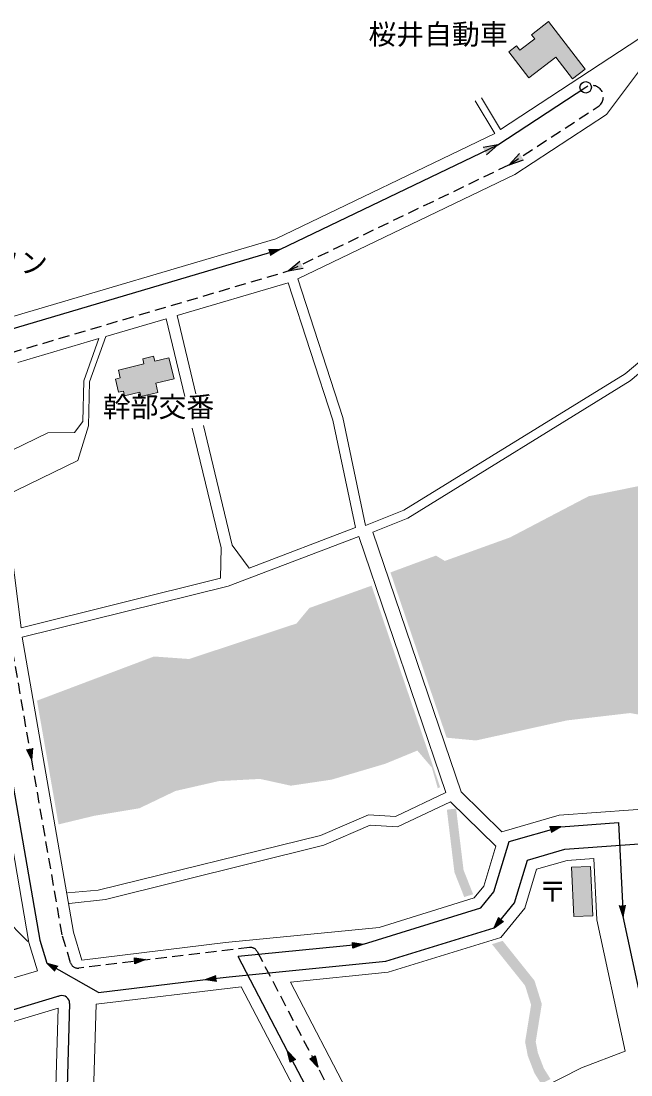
# Model space of a CAD drawing. Units: millimetres on the paper. Extents: x -210 to 208, y -143 to 132.
# Drawn here: x -76.4 to -10.6, y -35 to 78.6 of the extents above; entities that cross this region are included whole.
import ezdxf
from ezdxf.enums import TextEntityAlignment as Align

# ---------------------------------------------------------------- set-up
doc = ezdxf.new("R2010")
doc.units = ezdxf.units.MM
doc.linetypes.add('DASHED1', pattern=[1.8, 1.2, -0.6])
for name, color, linetype, lineweight in [('1-0_道路', 7, 'Continuous', 9), ('1-1_川', 254, 'Continuous', 9), ('1-2_建物', 254, 'Continuous', 9), ('1-4_行程1', 6, 'Continuous', 25)]:
    doc.layers.add(name, color=color, linetype=linetype, lineweight=lineweight)
doc.styles.add('ＭＳ 明朝', font='')
doc.styles.get('ＭＳ 明朝').set_extended_font_data('MS Mincho')

msp = doc.modelspace()

# ---------------------------------------------------------------- linework, layer by layer
at = {"layer": '1-0_道路'}
for p, q in [((-24.691, 66.945), (-8.641, 77.46)), ((-25.288, 66.508), (-27.414, 70.035)), ((-24.691, 66.945), (-26.746, 70.356)), ((-48.88, 55.155), (-25.288, 66.508)), ((-46.536, 50.823), (-23.126, 62.089)), ((-79.662, 46.073), (-48.88, 55.155)), ((-59.543, 46.879), (-47.564, 50.414)), ((-42.748, 35.615), (-47.564, 50.414)), ((-41.679, 35.901), (-46.536, 50.823)), ((-59.543, 46.879), (-57.518, 38.427)), ((-67.223, 44.613), (-60.725, 46.531)), ((-60.725, 46.531), (-58.714, 38.141)), ((-67.223, 44.613), (-68.962, 39.718)), ((-68.962, 39.718), (-69.071, 34.995)), ((-40.306, 24.014), (-42.748, 35.615)), ((-41.679, 35.901), (-39.225, 24.241)), ((-73.481, 34.248), (-78.693, 31.707)), ((-70.606, 34.272), (-73.481, 34.248)), ((-69.088, 34.975), (-70.252, 31.26)), ((-57.901, 34.749), (-54.806, 21.833)), ((-78.145, 27.414), (-70.252, 31.26)), ((-39.225, 24.241), (-35.097, 25.887)), ((-51.785, 19.655), (-40.306, 24.014)), ((-54.047, 17.715), (-39.947, 23.068)), ((-39.947, 23.068), (-30.559, -4.551)), ((-38.459, 23.542), (-28.931, -4.491)), ((-54.806, 21.833), (-54.846, 18.558)), ((-76.239, 12.186), (-54.047, 17.715)), ((-81.11, 11.479), (-75.508, -20.72)), ((-70.71, -19.592), (-76.239, 12.186)), ((-28.931, -4.491), (-24.526, -8.776)), ((-30.559, -4.551), (-36.014, -7.144)), ((-30.087, -5.544), (-25.177, -10.32)), ((-25.177, -10.32), (-26.488, -14.662)), ((-20.793, -12.823), (-17.504, -11.878)), ((-22.06, -17.017), (-20.793, -12.823)), ((-26.488, -14.662), (-27.508, -15.913)), ((-68.033, -15.069), (-71.362, -15.363)), ((-71.162, -16.517), (-67.244, -16.068)), ((-27.508, -15.913), (-37.767, -19.09)), ((-24.634, -20.173), (-22.06, -17.017)), ((-78.307, -17.877), (-75.609, -20.617)), ((-37.767, -19.09), (-54.321, -20.737)), ((-14.316, -18.272), (-11.248, -32.426)), ((-69.811, -22.608), (-70.71, -19.592)), ((-36.786, -23.937), (-24.634, -20.173)), ((-75.508, -20.72), (-74.598, -23.772)), ((-54.321, -20.737), (-69.811, -22.608)), ((-84.251, -26.65), (-74.598, -23.772)), ((-47.331, -24.986), (-36.786, -23.937)), ((-36.948, -44.885), (-47.331, -24.986)), ((-68.256, -27.376), (-52.619, -25.487)), ((-82.31, -30.777), (-72.371, -27.814)), ((-72.371, -27.814), (-73.091, -52.044)), ((-15.945, -34.221), (-11.248, -32.426)), ((-36.948, -44.885), (-15.945, -34.221))]:
    msp.add_line(p, q, dxfattribs=at)
for points in [[(-23.126, 62.089), (-13.248, 68.56), (-9.175, 74.018)], [(-38.459, 23.542), (-34.676, 25.05), (-10.703, 39.837), (2.896, 51.275)], [(-35.097, 25.887), (-11.251, 40.596), (2.295, 51.989)], [(-76.701, 41.817), (-67.955, 44.397), (-69.577, 39.831)], [(-69.577, 39.831), (-69.679, 35.442), (-70.606, 34.272)], [(-56.705, 35.035), (-53.61, 22.12), (-51.785, 19.655)], [(-78.145, 27.414), (-76.33, 13.206), (-54.846, 18.558)], [(-67.244, -16.068), (-43.723, -10.224), (-38.713, -8.057), (-35.802, -8.26), (-30.087, -5.544)], [(-24.526, -8.776), (-18.369, -7.007), (1.58, -5.57)], [(-36.014, -7.144), (-38.904, -6.942), (-44.078, -9.18), (-68.033, -15.069)], [(-17.504, -11.878), (-14.631, -11.671), (-14.316, -18.272)], [(-42.596, -46.81), (-41.754, -46.31), (-52.619, -25.487)], [(-68.256, -27.376), (-69, -52.409), (-62.286, -53.17)]]:
    msp.add_lwpolyline(points, dxfattribs=at)
at = {"layer": '1-1_川'}
for points in [[(-7.869, 28.884), (-15.188, 27.396), (-23.652, 22.959)], [(-7.368, 28.383), (-7.869, 28.884), (-23.652, 22.959)], [(-7.368, 28.383), (-23.652, 22.959), (-30.687, 20.422)], [(11.449, 2.724), (-7.368, 28.383), (-30.687, 20.422)], [(-31.644, 20.997), (-36.544, 19.182), (-30.488, 1.363)], [(-31.644, 20.997), (-30.488, 1.363), (-27.335, 1.062)], [(-31.644, 20.997), (-27.335, 1.062), (-17.511, 3.229)], [(-31.644, 20.997), (-17.511, 3.229), (-10.717, 4.019)], [(-31.644, 20.997), (-10.717, 4.019), (-4.555, 2.913)], [(-30.687, 20.422), (-31.644, 20.997), (-4.555, 2.913)], [(-30.687, 20.422), (-4.555, 2.913), (11.449, 2.724)], [(-38.574, 17.756), (-45.281, 15.35), (-46.669, 13.675)], [(-38.574, 17.756), (-46.669, 13.675), (-33.645, -0.027)], [(-38.574, 17.756), (-45.281, 15.35), (-46.669, 13.675)], [(-38.574, 17.756), (-46.669, 13.675), (-33.645, -0.027)], [(-38.574, 17.756), (-33.645, -0.027), (-32.088, -1.849)], [(-32.088, -1.849), (-31.19, -3.968), (-38.574, 17.756)], [(-38.574, 17.756), (-33.645, -0.027), (-32.088, -1.849)], [(-32.088, -1.849), (-31.19, -3.968), (-38.574, 17.756)], [(-46.669, 13.675), (-58.249, 9.847), (-33.645, -0.027)], [(-46.669, 13.675), (-58.249, 9.847), (-33.645, -0.027)], [(-62.032, 10.118), (-74.635, 5.359), (-33.645, -0.027)], [(-62.032, 10.118), (-74.635, 5.359), (-72.313, -7.988)], [(-62.032, 10.118), (-72.313, -7.988), (-68.483, -7.062)], [(-62.032, 10.118), (-68.483, -7.062), (-63.608, -6.249)], [(-62.032, 10.118), (-63.608, -6.249), (-59.709, -4.381)], [(-58.249, 9.847), (-62.032, 10.118), (-33.645, -0.027)], [(-62.032, 10.118), (-59.709, -4.381), (-55.078, -3.325)], [(-62.032, 10.118), (-55.078, -3.325), (-50.61, -3.081)], [(-62.032, 10.118), (-50.61, -3.081), (-47.279, -3.812)], [(-62.032, 10.118), (-47.279, -3.812), (-42.892, -3.162)], [(-62.032, 10.118), (-42.892, -3.162), (-37.124, -1.456)], [(-62.032, 10.118), (-37.124, -1.456), (-33.645, -0.027)], [(-58.249, 9.847), (-62.032, 10.118), (-33.645, -0.027)], [(-74.635, 5.359), (-72.313, -7.988), (-68.483, -7.062)], [(-74.635, 5.359), (-68.483, -7.062), (-63.608, -6.249)], [(-74.635, 5.359), (-63.608, -6.249), (-59.709, -4.381)], [(-74.635, 5.359), (-59.709, -4.381), (-55.078, -3.325)], [(-74.635, 5.359), (-55.078, -3.325), (-50.61, -3.081)], [(-74.635, 5.359), (-50.61, -3.081), (-47.279, -3.812)], [(-74.635, 5.359), (-47.279, -3.812), (-42.892, -3.162)], [(-74.635, 5.359), (-42.892, -3.162), (-37.124, -1.456)], [(-74.635, 5.359), (-37.124, -1.456), (-33.645, -0.027)], [(-32.088, -1.849), (-31.441, -4.087), (-31.19, -3.968)], [(-32.088, -1.849), (-31.441, -4.087), (-31.19, -3.968)], [(-28.592, -15.819), (-29.467, -6.278), (-30.465, -6.399)], [(-30.465, -6.399), (-29.647, -13.154), (-28.592, -15.819)], [(-28.592, -15.819), (-28.665, -12.905), (-29.467, -6.278)], [(-28.592, -15.819), (-27.63, -15.521), (-28.665, -12.905)], [(-21.018, -24.835), (-24.445, -20.544), (-25.602, -20.902)], [(-21.018, -24.835), (-25.602, -20.902), (-22.032, -25.373)], [(-21.018, -24.835), (-22.032, -25.373), (-21.386, -27.438)], [(-20.887, -31.422), (-21.018, -24.835), (-21.386, -27.438)], [(-20.887, -31.422), (-20.231, -27.356), (-21.018, -24.835)], [(-21.386, -27.438), (-22.032, -31.44), (-21.74, -32.943)], [(-21.386, -27.438), (-21.74, -32.943), (-21.028, -34.797)], [(-20.887, -31.422), (-21.386, -27.438), (-21.028, -34.797)], [(-21.028, -34.797), (-20.652, -32.631), (-20.887, -31.422)], [(-21.028, -34.797), (-20.014, -34.292), (-20.652, -32.631)], [(-21.028, -34.797), (-19.295, -35.442), (-20.014, -34.292)], [(-21.028, -34.797), (-20.308, -35.949), (-19.295, -35.442)]]:
    msp.add_solid(points, dxfattribs=at)
at = {"layer": '1-2_建物', "color": 7}
msp.add_line((-17.049, -12.607), (-15.001, -12.509), dxfattribs=at)
for points in [[(-22.943, 75.951), (-23.776, 75.313), (-21.633, 72.516), (-18.723, 74.746), (-16.919, 72.392), (-15.56, 73.433), (-19.506, 78.584), (-21.355, 77.168), (-21, 76.705), (-22.588, 75.488)], [(-66.186, 40.036), (-65.66, 40.164), (-65.864, 41.01), (-63.112, 41.675), (-63.245, 42.228), (-62.088, 42.508), (-61.954, 41.955), (-60.415, 42.327), (-59.867, 40.059), (-61.837, 39.583), (-61.597, 38.59), (-63.43, 38.147), (-63.545, 38.624), (-65.191, 38.226), (-65.316, 38.741), (-65.842, 38.614)]]:
    msp.add_lwpolyline(points, close=True, dxfattribs=at)
msp.add_lwpolyline([(-15.001, -12.509), (-14.747, -17.833), (-16.795, -17.931), (-17.049, -12.607)], dxfattribs=at)
at = {"layer": '1-2_建物'}
for points in [[(-19.506, 78.584), (-21.355, 77.168), (-21, 76.705)], [(-18.723, 74.746), (-19.506, 78.584), (-21, 76.705)], [(-16.919, 72.392), (-15.56, 73.433), (-19.506, 78.584)], [(-18.723, 74.746), (-16.919, 72.392), (-19.506, 78.584)], [(-18.723, 74.746), (-21, 76.705), (-22.588, 75.488)], [(-22.943, 75.951), (-23.776, 75.313), (-21.633, 72.516)], [(-22.588, 75.488), (-22.943, 75.951), (-21.633, 72.516)], [(-22.588, 75.488), (-21.633, 72.516), (-18.723, 74.746)], [(-61.837, 39.583), (-62.088, 42.508), (-63.245, 42.228)], [(-61.837, 39.583), (-63.245, 42.228), (-63.112, 41.675)], [(-61.837, 39.583), (-61.954, 41.955), (-62.088, 42.508)], [(-61.837, 39.583), (-60.415, 42.327), (-61.954, 41.955)], [(-61.837, 39.583), (-59.867, 40.059), (-60.415, 42.327)], [(-61.837, 39.583), (-63.112, 41.675), (-65.864, 41.01)], [(-61.837, 39.583), (-65.864, 41.01), (-65.66, 40.164)], [(-61.837, 39.583), (-65.66, 40.164), (-66.186, 40.036)], [(-66.186, 40.036), (-65.842, 38.614), (-65.316, 38.741)], [(-61.837, 39.583), (-66.186, 40.036), (-65.316, 38.741)], [(-61.837, 39.583), (-65.316, 38.741), (-63.545, 38.624)], [(-65.316, 38.741), (-65.191, 38.226), (-63.545, 38.624)], [(-63.545, 38.624), (-61.597, 38.59), (-61.837, 39.583)], [(-63.545, 38.624), (-63.43, 38.147), (-61.597, 38.59)], [(-16.795, -17.931), (-17.049, -12.607), (-14.747, -17.833), (-15.001, -12.509)]]:
    msp.add_solid(points, dxfattribs=at)
at = {"layer": '1-4_行程1'}
for p, q in [((-24.958, 65.295), (-15.501, 71.49)), ((-24.958, 65.295), (-26.569, 64.99)), ((-24.958, 65.295), (-26.201, 64.225)), ((-23.745, 63.148), (-22.653, 64.371)), ((-23.745, 63.148), (-22.187, 63.661)), ((-48.449, 53.99), (-49.679, 53.959)), ((-48.449, 53.99), (-49.499, 53.348)), ((-47.562, 51.687), (-46.319, 52.756)), ((-47.562, 51.687), (-45.951, 51.991)), ((-79.754, 10.768), (-76.336, -8.876)), ((-75.207, -1.009), (-75.725, 0.107)), ((-75.207, -1.009), (-75.097, 0.216)), ((-76.336, -8.876), (-74.321, -20.452)), ((-18.166, -8.239), (-19.396, -8.261)), ((-18.166, -8.239), (-19.22, -8.873)), ((-39.435, -20.904), (-26.803, -16.992)), ((-11.474, -17.911), (-11.848, -16.74)), ((-11.474, -17.911), (-11.212, -16.709)), ((-25.366, -19.122), (-24.862, -18)), ((-8.434, -31.936), (-11.474, -17.911)), ((-37.044, -22.739), (-25.366, -19.122)), ((-25.366, -19.122), (-24.368, -18.403)), ((-74.321, -20.452), (-73.573, -22.961)), ((-39.435, -20.904), (-52.942, -22.248)), ((-40.65, -20.713), (-39.435, -20.904)), ((-40.582, -21.346), (-40.65, -20.713)), ((-39.435, -20.904), (-40.582, -21.346)), ((-64.146, -22.379), (-62.931, -22.57)), ((-64.079, -23.012), (-64.146, -22.379)), ((-62.931, -22.57), (-64.079, -23.012)), ((-47.625, -32.438), (-52.942, -22.248)), ((-68.014, -26.12), (-73.573, -22.961)), ((-73.573, -22.961), (-72.383, -23.271)), ((-73.573, -22.961), (-72.698, -23.824)), ((-53.93, -24.419), (-37.044, -22.739)), ((-68.014, -26.12), (-56.487, -24.728)), ((-56.487, -24.728), (-55.345, -24.269)), ((-56.487, -24.728), (-53.93, -24.419)), ((-56.487, -24.728), (-55.269, -24.901)), ((-72.179, -26.483), (-78.75, -28.443)), ((-72.317, -26.524), (-72.294, -26.517)), ((-71.125, -27.293), (-71.959, -55.362)), ((-47.358, -33.638), (-47.625, -32.438)), ((-45.215, -33.247), (-44.65, -32.952)), ((-44.65, -32.952), (-44.383, -34.153)), ((-46.793, -33.344), (-47.358, -33.638)), ((-44.383, -34.153), (-45.215, -33.247))]:
    msp.add_line(p, q, dxfattribs=at)
at = {"layer": '1-4_行程1', "linetype": 'DASHED1'}
for p, q in [((-23.745, 63.148), (-14.153, 69.432)), ((-71.023, -22.906), (-71.923, -19.888)), ((-51.723, -21.262), (-70.139, -23.485)), ((-50.897, -21.696), (-37.597, -47.187))]:
    msp.add_line(p, q, dxfattribs=at)
at = {"layer": '1-4_行程1'}
for points in [[(-78.935, 44.995), (-48.449, 53.99), (-24.958, 65.295)], [(-26.803, -16.992), (-25.394, -15.265), (-23.758, -9.845), (-18.166, -8.239), (-11.956, -7.791), (-11.474, -17.911)], [(-25.366, -19.122), (-23.18, -16.442), (-21.79, -11.839), (-17.733, -10.674), (1.259, -9.305), (18.098, -13.371)], [(-42.232, -42.774), (-47.625, -32.438), (-46.793, -33.344)]]:
    msp.add_lwpolyline(points, dxfattribs=at)
at = {"layer": '1-4_行程1', "linetype": 'DASHED1'}
msp.add_lwpolyline([(-71.923, -19.888), (-75.207, -1.009), (-77.32, 11.135), (-80.358, 34.913), (-80.175, 39.225), (-77.454, 42.867), (-47.562, 51.687), (-23.745, 63.148)], dxfattribs=at)
at = {"layer": '1-4_行程1'}
msp.add_circle((-15.501, 71.49), 0.615, dxfattribs=at)
at = {"layer": '1-4_行程1', "linetype": 'DASHED1'}
for centre, radius, start, end in [((-14.827, 70.461), 1.23, 303.23063, 123.23063), ((-51.624, -22.076), 0.82, 27.55568, 96.88536), ((-70.237, -22.671), 0.82, 196.60125, 276.88536)]:
    msp.add_arc(centre, radius, start, end, dxfattribs=at)
at = {"layer": '1-4_行程1'}
msp.add_arc((-71.945, -27.269), 0.82, 358.29852, 106.60275, dxfattribs=at)
at = {"layer": '1-4_行程1', "color": 230}
for points in [[(-24.958, 65.295), (-26.201, 64.225), (-26.569, 64.99)], [(-23.745, 63.148), (-22.653, 64.371), (-22.187, 63.661)], [(-48.449, 53.99), (-49.499, 53.348), (-49.679, 53.959)], [(-47.562, 51.687), (-46.319, 52.756), (-45.951, 51.991)], [(-75.207, -1.009), (-75.725, 0.107), (-75.097, 0.216)], [(-18.166, -8.239), (-19.22, -8.873), (-19.396, -8.261)], [(-11.474, -17.911), (-11.848, -16.74), (-11.212, -16.709)], [(-25.366, -19.122), (-24.862, -18), (-24.368, -18.403)], [(-39.435, -20.904), (-40.582, -21.346), (-40.65, -20.713)], [(-62.931, -22.57), (-64.079, -23.012), (-64.146, -22.379)], [(-73.573, -22.961), (-72.383, -23.271), (-72.698, -23.824)], [(-56.487, -24.728), (-55.345, -24.269), (-55.269, -24.901)], [(-47.625, -32.438), (-46.793, -33.344), (-47.358, -33.638)], [(-44.383, -34.153), (-45.215, -33.247), (-44.65, -32.952)]]:
    msp.add_solid(points, dxfattribs=at)

# ---------------------------------------------------------------- texts
at = {"layer": '1-2_建物', "color": 7, "style": 'ＭＳ 明朝'}
for s, p in [('桜井自動車', (-38.916, 75.449)), ('ローソン', (-85.459, 50.826)), ('幹部交番', (-67.542, 35.281)), ('〒', (-20.577, -16.991))]:
    msp.add_text(s, height=2.199, dxfattribs=at).set_placement(p, align=Align.BOTTOM_LEFT)

doc.saveas('drawing.dxf')
